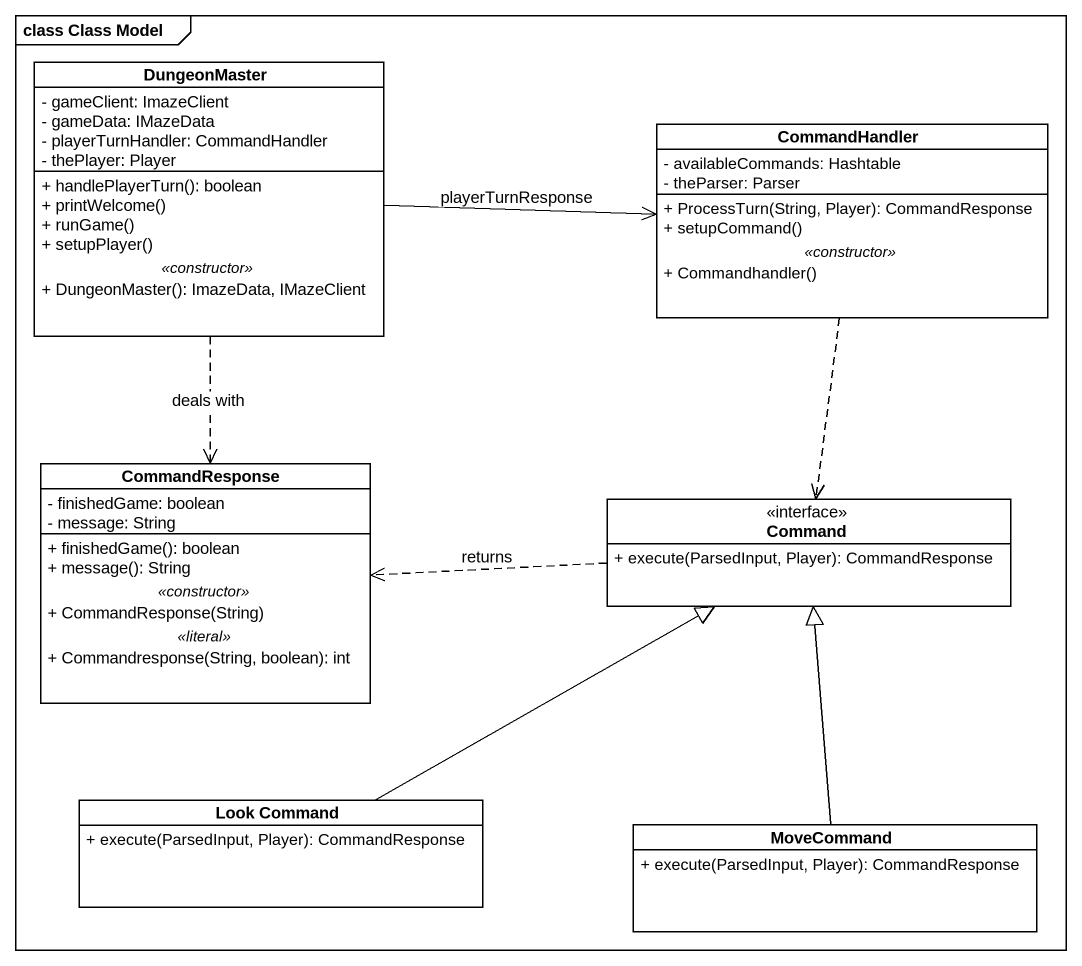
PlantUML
@startuml
mainframe class Class Model
hide circle
hide empty members
skinparam classAttributeIconSize 0
class DungeonMaster {
  - gameClient: ImazeClient
  - gameData: IMazeData
  - playerTurnHandler: CommandHandler
  - thePlayer: Player
  --
  + handlePlayerTurn(): boolean
  + printWelcome()
  + runGame()
  + setupPlayer()
  .. <<constructor>> ..
  + DungeonMaster(): ImazeData, IMazeClient
}
class CommandHandler {
  - availableCommands: Hashtable
  - theParser: Parser
  --
  + ProcessTurn(String, Player): CommandResponse
  + setupCommand()
  .. <<constructor>> ..
  + Commandhandler()
}
class CommandResponse {
  - finishedGame: boolean
  - message: String
  --
  + finishedGame(): boolean
  + message(): String
  .. <<constructor>> ..
  + CommandResponse(String)
  .. <<literal>> ..
  + Commandresponse(String, boolean): int
}
class Command <<interface>> {
  + execute(ParsedInput, Player): CommandResponse
}
class "Look Command" as Look_Command {
  + execute(ParsedInput, Player): CommandResponse
}
class MoveCommand {
  + execute(ParsedInput, Player): CommandResponse
}
DungeonMaster -right-> CommandHandler : playerTurnResponse
DungeonMaster ..> CommandResponse : deals with
CommandHandler ..> Command
Command .left.> CommandResponse : returns
Look_Command -right-|> Command
MoveCommand -up-|> Command
@enduml
